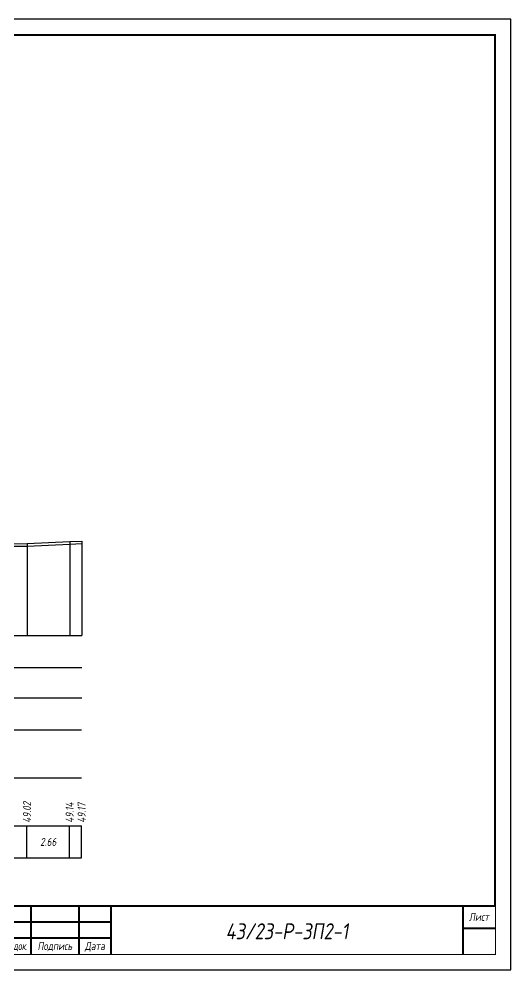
# Model space of a CAD drawing. Extents: x -717 to 1451, y -133302 to 233.
# Drawn here: x 236.2 to 389.9, y -85103.4 to -84806.4 of the extents above; entities that cross this region are included whole.
import ezdxf
from ezdxf.enums import TextEntityAlignment as Align

# ---------------------------------------------------------------- set-up
doc = ezdxf.new("R2010")
doc.units = 0
for name, color, linetype in [('Зарамочное оформление', 7, 'Continuous'), ('Код_510', 7, 'Continuous'), ('Таблица', 7, 'Continuous'), ('Черный поперечник', 3, 'Continuous')]:
    doc.layers.add(name, color=color, linetype=linetype)
doc.layers.add('Контур_2570', color=7, linetype='Continuous', true_color=0x80ff00)
doc.styles.add('М', font='romand.shx', dxfattribs={"width": 0.8, "oblique": 10, "height": 2.5})

# ---------------------------------------------------------------- blocks, each defined once
blk = doc.blocks.new('Штамп')
at = {"linetype": 'Continuous'}
blk.add_wipeout([(199.95, -411.25), (384.95, -411.25), (384.95, -426.25), (199.95, -426.25)], dxfattribs=at).dxf.layer = 'Зарамочное оформление'
at = {"layer": 'Зарамочное оформление', "linetype": 'Continuous', "lineweight": -3, "const_width": 0.6, "flags": 128}
for points in [[(199.95, -426.25), (199.95, -411.25), (384.95, -411.25)], [(209.95, -411.25), (209.95, -426.25)], [(219.95, -411.25), (219.95, -426.25)], [(229.95, -411.25), (229.95, -426.25)], [(239.95, -411.25), (239.95, -426.25)], [(254.95, -411.25), (254.95, -426.25)], [(264.95, -411.25), (264.95, -426.25)], [(374.95, -411.25), (374.95, -426.25)], [(199.95, -416.25), (264.95, -416.25)], [(374.95, -418.25), (384.95, -418.25)], [(199.95, -421.25), (264.95, -421.25)]]:
    blk.add_lwpolyline(points, dxfattribs=at)
at = {"linetype": 'Continuous', "insert": (319.95, -419.17), "char_height": 5, "width": 110, "attachment_point": 5, "style": 'М'}
blk.add_mtext('{\\Q10;\\W0.8;43/23-Р-ЗП2-1}', dxfattribs=at)
at = {"layer": 'Зарамочное оформление', "linetype": 'Continuous', "style": 'М', "oblique": 10}
for s, width, p in [('Лист', 0.8, (379.95, -414.66)), ('Изм.', 0.8, (204.95, -423.75)), ('Кол.уч.', 0.7, (214.95, -423.75)), ('Лист', 0.8, (224.95, -423.75)), ('N док.', 0.7, (235.28, -423.75)), ('Подпись', 0.8, (247.45, -423.75)), ('Дата', 0.8, (259.95, -423.75))]:
    blk.add_text(s, height=2.5, dxfattribs=dict(at, width=width)).set_placement(p, align=Align.MIDDLE_CENTER)
blk = doc.blocks.new('шифр')
blk.add_blockref('Штамп', (0, -84732))

msp = doc.modelspace()

# ---------------------------------------------------------------- linework, layer by layer
at = {"flags": 128}
msp.add_lwpolyline([(-30.054, -85103.421), (389.946, -85103.421), (389.946, -84806.421), (-30.054, -84806.421)], close=True, dxfattribs=at)
at = {"const_width": 0.6, "flags": 128}
msp.add_lwpolyline([(-10.054, -85098.421), (384.946, -85098.421), (384.946, -84811.421), (-10.054, -84811.421)], close=True, dxfattribs=at)
at = {"layer": 'Код_510'}
for p, q in [((238.727, -85068.421), (238.727, -85058.421)), ((252.049, -85068.421), (252.049, -85058.421)), ((255.801, -85068.421), (255.801, -85058.421))]:
    msp.add_line(p, q, dxfattribs=at)
at = {"layer": 'Контур_2570', "flags": 128}
msp.add_lwpolyline([(225.872, -84971.073), (238.781, -84971.022), (252.104, -84970.387), (255.855, -84970.256)], dxfattribs=at)
at = {"layer": 'Таблица'}
for p, q in [((83.353, -84999), (255.855, -84999)), ((83.353, -85009), (255.855, -85009)), ((83.353, -85018.421), (255.855, -85018.421)), ((83.298, -85028.421), (255.801, -85028.421)), ((83.298, -85043.421), (255.801, -85043.421)), ((83.298, -85058.421), (255.801, -85058.421)), ((83.298, -85068.421), (255.801, -85068.421))]:
    msp.add_line(p, q, dxfattribs=at)
at = {"layer": 'Черный поперечник', "color": 7}
for p, q in [((238.781, -84970.272), (238.781, -84999)), ((252.104, -84969.637), (252.104, -84999)), ((255.855, -84969.506), (255.855, -84999))]:
    msp.add_line(p, q, dxfattribs=at)
at = {"layer": 'Черный поперечник', "flags": 128}
msp.add_lwpolyline([(83.353, -84978.974), (86.959, -84979), (89.127, -84978.412), (103.79, -84973.489), (118.234, -84972.267), (125.301, -84971.907), (132.404, -84971.737), (149.135, -84971.259), (166.994, -84971.536), (167.978, -84971.55), (174.365, -84971.641), (187.079, -84971.865), (192.994, -84972.039), (194.376, -84972.236), (200.915, -84973.4), (208.925, -84971.462), (215.58, -84969.689), (219.879, -84970.165), (225.872, -84970.323), (238.781, -84970.272), (252.104, -84969.637), (255.855, -84969.506)], dxfattribs=at)

# ---------------------------------------------------------------- texts
at = {"linetype": 'Continuous', "style": 'М', "oblique": 10, "width": 0.8}
msp.add_text('278', height=2.5, dxfattribs=at).set_placement((380.312, -85094.509), align=Align.MIDDLE)
at = {"layer": 'Код_510', "style": 'М', "oblique": 10, "width": 0.8}
for s, p in [('49.02', (238.727, -85057.421)), ('49.14', (252.049, -85057.421)), ('49.17', (255.801, -85057.421))]:
    msp.add_text(s, height=2.5, rotation=90, dxfattribs=at).set_placement(p, align=Align.MIDDLE_LEFT)
msp.add_text('2.66', height=2.5, dxfattribs=at).set_placement((245.388, -85063.421), align=Align.MIDDLE_CENTER)

# ---------------------------------------------------------------- next in the draw order: block references
msp.add_blockref('шифр', (0, 59.829))

doc.saveas('drawing.dxf')
